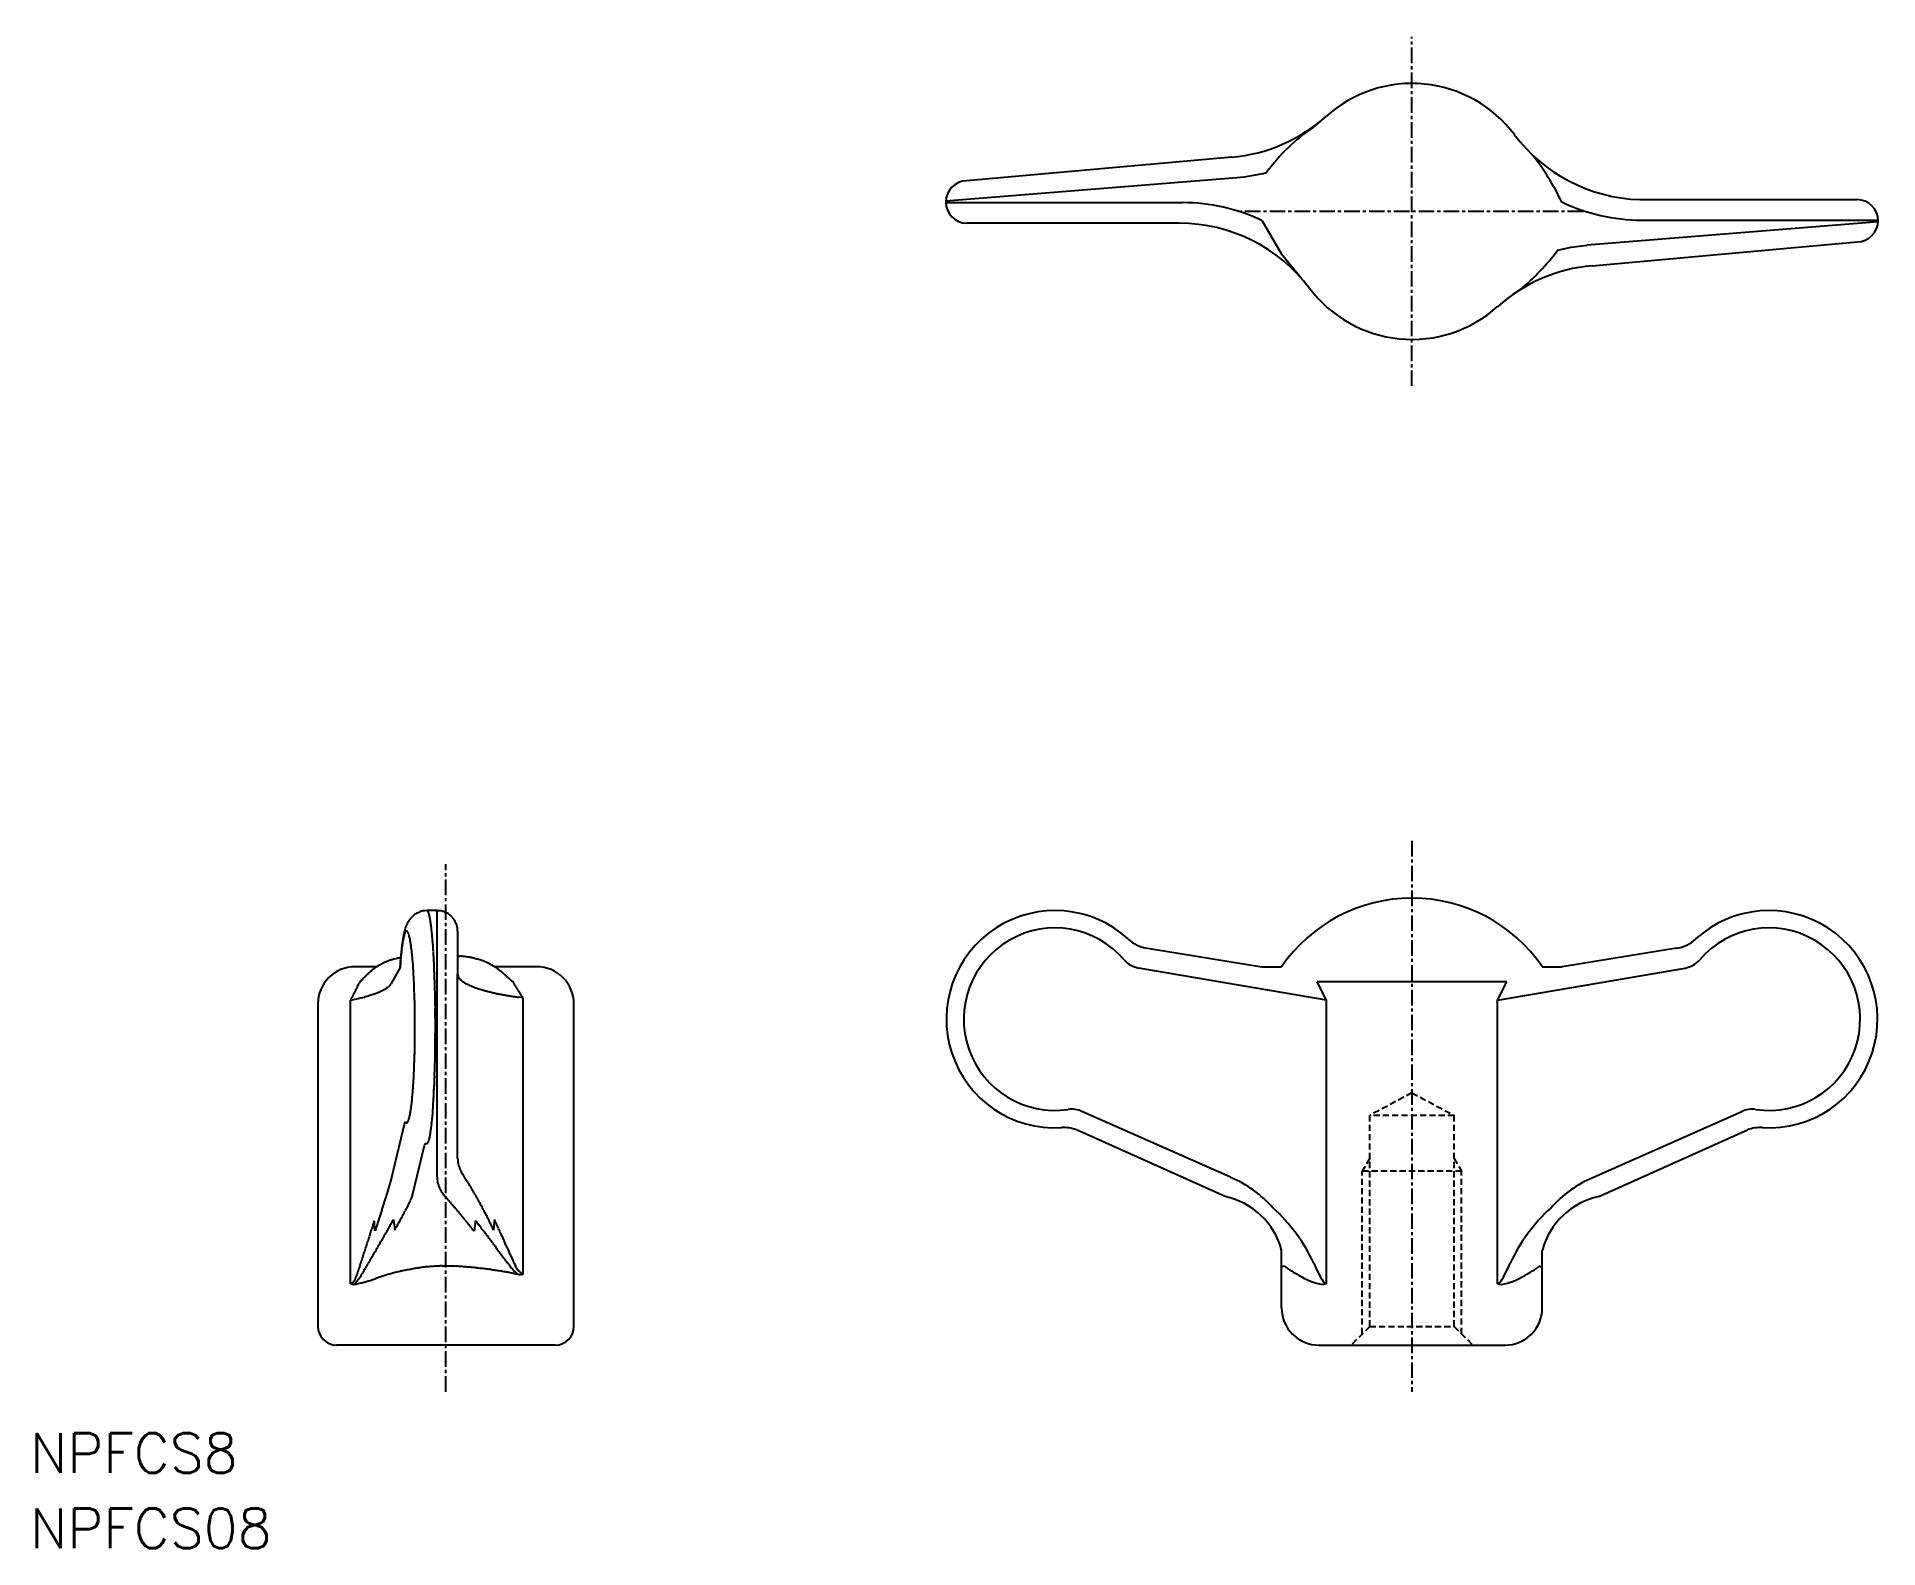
# Model space of a CAD drawing. Extents: x -111 to 38, y -108 to 14.
import ezdxf

# ---------------------------------------------------------------- set-up
doc = ezdxf.new("R2010")
doc.units = 0
doc.linetypes.add('CENTER', pattern=[2, 1.25, -0.25, 0.25, -0.25])
doc.linetypes.add('DASHED', pattern=[0.75, 0.5, -0.25])
doc.layers.get('0').update_dxf_attribs({"linetype": 'CONTINUOUS'})
doc.layers.add('CENTER', color=1, linetype='CENTER')
doc.styles.get("Standard").update_dxf_attribs({"font": 'txt.shx', "bigfont": 'bigfont.shx'})

msp = doc.modelspace()

# ---------------------------------------------------------------- linework, layer by layer
at = {"color": 7, "linetype": 'CONTINUOUS'}
for p, q in [((-14.51, 4.37), (-35.85, 2.46)), ((-37.55, 0.84), (-14.1, 2.72)), ((-18.48, 0.7), (-37.55, 0.7)), ((18.35, 0.95), (35.85, 0.95)), ((-18.74, -0.94), (-35.85, -0.94)), ((37.55, -0.84), (14.1, -2.72)), ((18.48, -0.7), (37.55, -0.7)), ((14.51, -4.37), (35.85, -2.45)), ((-79.33, -56.31), (-79.51, -56.32)), ((-78.52, -56.31), (-79.33, -56.31)), ((-78.52, -77.79), (-78.52, -56.31)), ((-76.87, -57.96), (-76.87, -57.86)), ((-76.87, -57.96), (-76.87, -61.43)), ((-81.5, -60.62), (-81.5, -60.64)), ((-76.87, -59.98), (-76.68, -59.99)), ((-21.31, -59.35), (-12.1, -60.83)), ((21.31, -59.35), (12.1, -60.83)), ((-83.33, -60.83), (-85.12, -60.83)), ((-84.75, -62.06), (-84.68, -62)), ((-82.18, -62.14), (-82.21, -62.2)), ((-81.5, -60.89), (-82.18, -62.14)), ((-76.87, -76.24), (-76.87, -61.43)), ((-70.5, -60.83), (-73.89, -60.83)), ((-72.4, -62.06), (-72.35, -62.14)), ((-6.89, -63.53), (-22, -60.94)), ((-12.1, -60.83), (-10.5, -60.83)), ((7.63, -62.06), (-7.63, -62.06)), ((-6.89, -63.53), (-7.63, -62.06)), ((6.89, -63.53), (22, -60.94)), ((6.89, -63.53), (7.63, -62.06)), ((10.5, -60.83), (12.1, -60.83)), ((-85.49, -63.53), (-85.44, -63.44)), ((-85.49, -86.37), (-85.49, -63.53)), ((-71.62, -63.34), (-71.97, -63.29)), ((-71.62, -63.34), (-71.62, -85.61)), ((-6.89, -86.37), (-6.89, -63.53)), ((6.89, -86.37), (6.89, -63.53)), ((-88.12, -63.83), (-88.12, -89.81)), ((-67.5, -89.81), (-67.5, -63.83)), ((-14.62, -77.79), (-26.58, -72.49)), ((14.62, -77.79), (26.58, -72.49)), ((-82.17, -77.79), (-81.09, -73.3)), ((-81.09, -73.3), (-81.06, -73.35)), ((-15.04, -79.34), (-27.02, -73.97)), ((15.04, -79.34), (27.02, -73.97)), ((-80.53, -79.34), (-79.53, -75.22)), ((-79.47, -75.06), (-79.48, -75.06)), ((-79.47, -75.06), (-79.32, -75.06)), ((-79.33, -75.06), (-79.3, -75.06)), ((-76.87, -76.24), (-76.87, -76.33)), ((-82.18, -77.83), (-82.18, -77.83)), ((-78.52, -77.79), (-78.52, -77.88)), ((-76.36, -77.72), (-76.32, -77.78)), ((-80.54, -79.37), (-80.57, -79.45)), ((-80.53, -79.34), (-80.53, -79.34)), ((-10.5, -88.31), (-10.5, -83.65)), ((10.5, -88.31), (10.5, -83.65)), ((-71.99, -85.63), (-72.14, -85.59)), ((-71.99, -85.63), (-72.13, -85.51)), ((-71.62, -85.61), (-71.64, -85.61)), ((-10.5, -88.31), (-10.5, -84.94)), ((-10.31, -84.94), (-10.5, -85.02)), ((10.31, -84.94), (10.5, -85.02)), ((10.5, -88.31), (10.5, -84.94)), ((-85.49, -86.37), (-85.36, -86.3)), ((-85.2, -86.43), (-85.21, -86.42)), ((-6.89, -86.37), (-7.2, -86.43)), ((6.89, -86.37), (7.2, -86.43)), ((-69, -91.31), (-86.62, -91.31)), ((-7.5, -91.31), (7.5, -91.31))]:
    msp.add_line(p, q, dxfattribs=at)
at = {"color": 3, "linetype": 'DASHED'}
for p, q in [((0, -70.99), (-3.4, -72.81)), ((0, -70.99), (3.4, -72.81)), ((3.4, -72.81), (-3.4, -72.81)), ((-3.4, -89.81), (-3.4, -72.81)), ((3.4, -89.81), (3.4, -72.81)), ((-3.4, -76.27), (-4, -77.31)), ((3.4, -76.27), (4, -77.31)), ((4, -77.31), (-4, -77.31)), ((-4, -90.41), (-4, -77.31)), ((4, -90.41), (4, -77.31)), ((-3.4, -89.81), (-4.9, -91.31)), ((-3.4, -89.81), (3.4, -89.81)), ((3.4, -89.81), (4.9, -91.31)), ((0, -91.31), (0, -91.31)), ((0, -91.31), (0, -91.31))]:
    msp.add_line(p, q, dxfattribs=at)
at = {"color": 7, "linetype": 'CONTINUOUS'}
for points in [[(-12.07, -0.76), (-10.53, -3.39), (-8.93, -5.36)], [(11.72, -3.13), (12.83, -2.89), (14.1, -2.72)]]:
    msp.add_lwpolyline(points, dxfattribs=at)
for centre, radius, start, end in [((0, 0), 10.31, 36.8468, 131.9669), ((-15.66, 17.44), 13.12, 275, 311.9554), ((-21.39, 23.81), 21.7, 308.3664, 311.9701), ((0.6, -5.81), 15.22, 124.0578, 144.0324), ((18.74, 14.07), 13.12, 216.8567, 268.2696), ((-6.12, -7.96), 20.17, 25.6117, 38.4957), ((-15.4, 17.49), 14.82, 275.0246, 284.3946), ((-35.85, 0.76), 1.7, 90, 270), ((-18.49, -14.14), 14.85, 64.373, 89.9654), ((18.49, 14.14), 14.84, 244.3673, 269.9712), ((35.85, -0.75), 1.7, 270, 90), ((-18.74, -14.07), 13.12, 36.8567, 90), ((15.66, -17.44), 13.12, 95, 131.9554), ((-3.54, 8.33), 19.09, 309.8823, 323.0865), ((0, 0), 10.31, 216.8468, 311.9669), ((-79.34, -57.93), 1.62, 101.8374, 107.8918), ((-79.32, -58.08), 1.77, 95.8816, 101.4386), ((-79.56, -56.62), 0.383, 41.3425, 53.5247), ((-78.73, -59.56), 3.25, 82.1852, 86.221), ((-78.4, -57.63), 1.3, 77.3994, 85.197), ((-28.75, -65.06), 8.75, 47.5888, 273.4201), ((0, -68.06), 12.75, 34.5382, 145.4618), ((28.75, -65.06), 8.75, 266.5799, 132.4112), ((-78.31, -58.58), 2.9, 163.7508, 165.4763), ((-78.95, -58.37), 2.23, 161.952, 164.2141), ((-79.17, -58.28), 1.99, 159.8302, 162.4185), ((-79.27, -58.24), 1.88, 157.1888, 160.029), ((-79.2, -58.26), 1.96, 154.5088, 157.3716), ((-79.04, -58.34), 2.13, 151.5984, 154.3821), ((-78.87, -58.43), 2.33, 148.8292, 151.5659), ((-78.82, -58.47), 2.39, 145.9574, 148.8426), ((-78.96, -58.35), 2.21, 142.944, 146.3133), ((-79.29, -58.08), 1.78, 139.2506, 143.7468), ((-79.41, -57.93), 1.59, 134.9666, 140.2924), ((-79.52, -57.8), 1.42, 129.4671, 135.6696), ((-79.44, -57.88), 1.54, 123.9207, 129.8708), ((-79.26, -58.21), 1.91, 118.0169, 122.9759), ((-79.25, -58.24), 1.94, 112.6622, 117.6415), ((-79.34, -57.99), 1.67, 107.2675, 113.1069), ((-79.55, -56.63), 0.382, 31.0106, 42.4356), ((-80.34, -56.96), 1.23, 22.0846, 25.4689), ((-85.3, -58.33), 6.38, 16.0445, 16.7637), ((-82.16, -57.42), 3.1, 14.1745, 15.9398), ((-82.58, -57.56), 3.55, 12.9122, 14.686), ((-84.87, -58.04), 5.88, 11.2589, 12.4557), ((-87.42, -58.49), 8.47, 9.9599, 10.8757), ((-89.06, -58.75), 10.14, 8.9389, 9.7809), ((-91.45, -59.11), 12.55, 8.1366, 8.875), ((-94.86, -59.56), 15.99, 7.3727, 7.9991), ((-98.57, -60.01), 19.73, 6.7444, 7.288), ((-102.34, -60.42), 23.52, 6.1759, 6.6623), ((-78.43, -57.78), 1.45, 72.9212, 77.6028), ((-79.2, -59.55), 3.38, 67.478, 69.1174), ((-78.55, -58), 1.69, 64.0728, 67.6907), ((-78.4, -57.78), 1.43, 61.0434, 65.604), ((-78.5, -57.95), 1.63, 56.9265, 60.9033), ((-78.57, -58.03), 1.74, 52.847, 56.5472), ((-78.53, -57.97), 1.66, 48.8676, 52.7807), ((-78.5, -57.95), 1.63, 45.0803, 49.079), ((-78.53, -57.97), 1.66, 41.0353, 44.9611), ((-78.54, -57.98), 1.67, 37.1579, 41.0459), ((-78.54, -57.97), 1.67, 33.1521, 37.025), ((-78.53, -57.97), 1.67, 29.3495, 33.2004), ((-78.55, -57.98), 1.68, 25.4131, 29.1967), ((-78.54, -57.98), 1.68, 21.6735, 25.4259), ((-78.54, -57.97), 1.68, 17.831, 21.5363), ((-78.55, -57.97), 1.69, 14.2064, 17.8303), ((-78.61, -57.98), 1.74, 10.5143, 13.9602), ((-78.54, -57.97), 1.68, 7.0061, 10.5193), ((-78.41, -57.95), 1.54, 3.3612, 7.0927), ((-28.75, -65.06), 7.35, 40.684, 278.3369), ((28.75, -65.06), 7.35, 261.6631, 139.316), ((-61.88, -61.57), 19.63, 173.3813, 173.7264), ((-64.8, -61.22), 16.69, 173.0063, 173.4042), ((-69.09, -60.85), 12.37, 172.3663, 173.2235), ((-66.7, -60.98), 14.77, 172.6175, 173.0572), ((-67.74, -60.84), 13.72, 172.1827, 172.6415), ((-69.93, -60.72), 11.51, 171.6143, 172.454), ((-68.75, -60.69), 12.7, 171.7235, 172.2052), ((-69.75, -60.54), 11.69, 171.2246, 171.7343), ((-71.42, -60.5), 10.01, 170.7445, 171.6286), ((-70.6, -60.41), 10.83, 170.7273, 171.2641), ((-73.87, -60.08), 7.53, 169.7745, 170.8746), ((-71.28, -60.29), 10.14, 170.1837, 170.7433), ((-71.84, -60.19), 9.57, 169.6265, 170.2064), ((-75.67, -59.73), 5.69, 168.6751, 170.0291), ((-72.26, -60.11), 9.14, 169.0341, 169.6287), ((-76.94, -59.46), 4.39, 167.2971, 168.8966), ((-72.73, -60.02), 8.66, 168.4562, 169.0724), ((-73.23, -59.92), 8.16, 167.8106, 168.4536), ((-78.07, -59.19), 3.23, 165.6585, 167.6282), ((-73.22, -59.92), 8.17, 167.2002, 167.8331), ((-78.99, -58.94), 2.27, 163.5754, 166.0842), ((-72.56, -60.07), 8.84, 166.5671, 167.1442), ((-79.71, -58.7), 1.52, 160.9871, 164.3222), ((-74.81, -59.53), 6.53, 165.8683, 166.6415), ((-77.27, -58.88), 3.98, 164.9822, 166.2384), ((-80.23, -58.51), 0.966, 157.3966, 161.9454), ((-80.59, -58.34), 0.568, 152.5405, 159.1594), ((-80.81, -58.21), 0.311, 145.2141, 155.2413), ((-80.93, -58.11), 0.159, 134.1756, 150.2071), ((-80.97, -58.05), 0.0856, 117.2693, 140.9445), ((-80.97, -58.03), 0.0639, 96.4492, 122.671), ((-80.98, -58.04), 0.0797, 72.9794, 92.8713), ((-81.01, -58.1), 0.144, 53.4996, 66.0855), ((-81.12, -58.19), 0.28, 39.2903, 47.398), ((-81.32, -58.32), 0.522, 30.6889, 36.1007), ((-81.66, -58.48), 0.891, 24.6492, 28.5192), ((-82.15, -58.67), 1.42, 20.6583, 23.5193), ((-82.82, -58.89), 2.13, 17.5705, 19.7926), ((-83.71, -59.15), 3.05, 15.3143, 17.0771), ((-84.8, -59.41), 4.17, 13.45, 14.8989), ((-86.14, -59.71), 5.55, 11.994, 13.1994), ((-87.71, -60.01), 7.15, 10.7273, 11.756), ((-89.63, -60.35), 9.09, 9.7112, 10.5897), ((-91.88, -60.71), 11.37, 8.7939, 9.5537), ((-94.42, -61.08), 13.94, 8.0368, 8.7006), ((-97.19, -61.44), 16.73, 7.3427, 7.9329), ((-100.22, -61.81), 19.78, 6.7638, 7.2922), ((-106.54, -60.85), 27.74, 5.6948, 6.1312), ((-111.1, -61.27), 32.32, 5.2433, 5.6388), ((-115.94, -61.7), 37.18, 4.8505, 5.2111), ((-120.9, -62.09), 42.15, 4.4818, 4.8149), ((-126.08, -62.48), 47.35, 4.1482, 4.4571), ((-131.28, -62.83), 52.57, 3.8314, 4.1209), ((-136.71, -63.18), 58, 3.545, 3.8169), ((-20.83, -56.39), 3, 227.6179, 260.8), ((20.83, -56.39), 3, 279.2, 312.3821), ((-80.83, -64.72), 4.64, 121.3481, 122.6862), ((-80.9, -64.62), 4.52, 119.8748, 121.2646), ((-80.92, -64.58), 4.48, 118.4567, 119.8753), ((-80.94, -64.56), 4.45, 116.9553, 118.4006), ((-80.92, -64.59), 4.49, 115.5211, 116.9738), ((-80.89, -64.66), 4.56, 114.0608, 115.5114), ((-80.77, -64.9), 4.83, 112.7996, 114.1781), ((-80.59, -65.34), 5.3, 111.5371, 112.8001), ((-80.71, -65.08), 5.02, 110.0015, 111.3749), ((-80.91, -64.52), 4.43, 108.347, 109.9612), ((-80.46, -65.67), 5.66, 107.8009, 108.9953), ((-77.32, -75.4), 15.88, 107.4921, 107.8796), ((-80.76, -64.89), 4.82, 104.2901, 105.963), ((-80.83, -64.56), 4.49, 101.6368, 104.4505), ((-78.97, -72.39), 12.53, 101.4454, 102.7767), ((11.72, -67.93), 93.51, 175.3212, 175.5163), ((-11.41, -66.2), 70.29, 175.2382, 175.6676), ((-78.24, -60.86), 3.26, 176.1325, 176.4249), ((-78.2, -60.86), 3.31, 176.3983, 176.687), ((-78.2, -60.86), 3.31, 176.7182, 177.0077), ((-78.23, -60.86), 3.27, 176.9855, 177.2794), ((-78.12, -60.86), 3.38, 177.295, 177.579), ((-77.88, -60.87), 3.63, 177.5528, 177.8167), ((-78.14, -60.86), 3.37, 177.8854, 178.1752), ((-78.59, -60.85), 2.92, 178.1567, 178.5), ((-77.87, -60.87), 3.63, 178.4057, 178.6648), ((-71.91, -61.03), 9.6, 178.5683, 178.6571), ((-78.48, -60.85), 3.03, 179.0575, 179.4207), ((-49.67, -62.8), 31.9, 175.0691, 175.5), ((-59.41, -62.04), 22.12, 174.6547, 175.6655), ((-52.82, -62.51), 28.74, 174.8227, 175.1241), ((-20.85, -65.63), 60.86, 174.4988, 174.6054), ((-53.85, -62.44), 27.7, 174.2749, 174.5307), ((-62.18, -61.73), 19.33, 174.1014, 174.8022), ((-60.67, -61.71), 20.85, 174.0465, 174.4033), ((-28.97, -65.66), 52.77, 173.372, 173.5544), ((-60.82, -61.68), 20.69, 173.7279, 174.0698), ((-63.29, -61.65), 18.22, 172.8732, 173.4393), ((-103.42, -62.16), 23, 6.2116, 6.6914), ((-106.84, -62.52), 26.44, 5.7366, 6.1745), ((-110.36, -62.84), 29.98, 5.2837, 5.6882), ((-114.02, -63.17), 33.65, 4.8853, 5.2608), ((-117.62, -63.45), 37.26, 4.4964, 4.8492), ((-121.48, -63.75), 41.14, 4.1525, 4.4835), ((-125.44, -64.01), 45.1, 3.8064, 4.1188), ((-142.07, -63.49), 63.38, 3.2648, 3.5223), ((-148.07, -63.81), 69.38, 3.0086, 3.2511), ((-154.61, -64.13), 75.92, 2.7622, 2.9905), ((-160.99, -64.43), 82.32, 2.5365, 2.7526), ((-167.11, -64.67), 88.44, 2.3147, 2.5209), ((-77.23, -68.09), 8.12, 84.7831, 86.1141), ((-77.22, -67.96), 7.99, 83.3866, 84.7307), ((-77.2, -67.77), 7.8, 82.0082, 83.3751), ((-77.17, -67.44), 7.47, 80.5062, 81.9185), ((-77.11, -67.08), 7.11, 79.0066, 80.4733), ((-77.05, -66.69), 6.71, 77.3742, 78.9063), ((-76.98, -66.37), 6.38, 75.7597, 77.3472), ((-76.93, -66.12), 6.12, 74.046, 75.6743), ((-76.86, -65.9), 5.9, 72.383, 74.0474), ((-76.82, -65.75), 5.74, 70.6328, 72.3167), ((-76.76, -65.57), 5.55, 68.9151, 70.6285), ((-76.7, -65.4), 5.37, 67.0945, 68.8375), ((-76.62, -65.21), 5.17, 65.2974, 67.0795), ((-76.55, -65.03), 4.97, 63.3948, 65.2165), ((-76.47, -64.88), 4.8, 61.5302, 63.3876), ((-76.42, -64.77), 4.68, 59.609, 61.4834), ((-76.41, -64.77), 4.67, 57.8535, 59.7031), ((-21.66, -58.97), 2, 220.684, 260.2788), ((21.66, -58.97), 2, 279.7212, 319.316), ((-85.12, -63.83), 3, 90, 180), ((-65.85, -72.38), 21.54, 151.9826, 152.4573), ((-34.12, -89.05), 57.38, 151.9371, 152.1705), ((-90.04, -56.43), 7.73, 313.925, 314.6176), ((-89.36, -57.13), 6.75, 314.6719, 315.4702), ((-90.25, -56.2), 8.04, 315.214, 315.8893), ((-97.35, -49.18), 18.02, 315.5551, 315.8586), ((-226.37, 77.28), 198.68, 315.5998, 315.6275), ((-66.68, -79.09), 24.82, 135.1772, 135.4006), ((-74.5, -71.37), 13.83, 134.6048, 135.0084), ((-77.2, -68.67), 10.02, 133.8956, 134.457), ((-78.41, -67.44), 8.28, 133.0904, 133.7741), ((-79.23, -66.58), 7.1, 132.1584, 132.9632), ((-79.7, -66.08), 6.41, 131.1804, 132.0781), ((-80.07, -65.67), 5.86, 130.0817, 131.073), ((-80.26, -65.45), 5.57, 128.9913, 130.0429), ((-80.39, -65.3), 5.37, 127.819, 128.9204), ((-80.49, -65.17), 5.21, 126.6428, 127.7875), ((-80.61, -65.03), 5.02, 125.3624, 126.5612), ((-80.69, -64.92), 4.89, 124.0891, 125.332), ((-80.78, -64.8), 4.74, 122.7153, 124.0109), ((-82.92, -61.75), 0.836, 316.5975, 322.3118), ((-82.8, -61.84), 0.689, 321.6905, 328.1531), ((-78.75, -60.85), 2.75, 179.3724, 179.991), ((-74.06, -60.88), 7.45, 179.7619, 180.0618), ((-129.74, -64.28), 49.41, 3.4998, 3.7938), ((-134.32, -64.54), 53.99, 3.199, 3.4759), ((-138.73, -64.78), 58.41, 2.9262, 3.1888), ((-142.87, -64.96), 62.56, 2.652, 2.9032), ((-146.82, -65.14), 66.51, 2.406, 2.6472), ((-172.98, -64.9), 94.31, 2.1114, 2.309), ((-178.46, -65.08), 99.8, 1.9071, 2.0976), ((-183.57, -65.24), 104.91, 1.7172, 1.9017), ((-188.1, -65.36), 109.44, 1.5298, 1.7095), ((-75.76, -61.19), 1.13, 192.084, 201.5816), ((-76.26, -61.45), 0.573, 196.4033, 211.3353), ((-75.91, -61.18), 1.02, 213.8023, 219.9813), ((-73.87, -58.74), 4.18, 227.6007, 228.9994), ((-75.38, -60.49), 1.87, 229.064, 232.6892), ((-75.32, -60.47), 1.93, 231.4041, 235.3434), ((-74.78, -59.63), 2.92, 236.1215, 238.9157), ((-74.28, -58.69), 3.99, 239.7191, 241.9185), ((-74.02, -58.14), 4.59, 242.2793, 244.3394), ((-73.65, -57.34), 5.47, 244.4713, 246.3232), ((-76.51, -64.94), 4.87, 56.1414, 57.8912), ((-76.6, -65.08), 5.04, 54.5794, 56.2526), ((-76.74, -65.29), 5.29, 53.0551, 54.6344), ((-76.91, -65.54), 5.59, 51.7253, 53.198), ((-77.18, -65.9), 6.04, 50.4587, 51.8007), ((-77.44, -66.23), 6.47, 49.3224, 50.5846), ((-78.07, -66.99), 7.45, 48.3545, 49.4661), ((-78.6, -67.62), 8.27, 47.5348, 48.469), ((-77.85, -66.81), 7.16, 46.6436, 47.6141), ((-89.19, -79.53), 24.21, 47.4203, 47.7862), ((-64.21, -52.15), 12.85, 227.9986, 229.0549), ((-53.94, -40.64), 28.28, 228.6087, 229.2357), ((-102.9, -81.42), 36.13, 32.1019, 32.2513), ((-102.52, -81.18), 35.67, 31.9453, 32.0965), ((-70.5, -63.83), 3, 0, 90), ((-93.69, -25.47), 38.93, 282.1643, 282.9299), ((-49.33, -80.69), 40.03, 154.3168, 154.4626), ((-48.06, -81.3), 41.43, 154.1712, 154.3122), ((-48.99, -80.85), 40.4, 154.0282, 154.1731), ((-51.89, -79.45), 37.18, 153.8548, 154.0127), ((-52.2, -79.29), 36.83, 153.7053, 153.8643), ((-50.8, -79.99), 38.39, 153.5405, 153.6923), ((-55.08, -77.89), 33.63, 153.3283, 153.5045), ((-60.85, -75), 27.17, 153.0911, 153.3144), ((-55.08, -77.86), 33.62, 153.0141, 153.1838), ((12.38, -112.21), 109.32, 152.9716, 153.0188), ((-62.31, -74.23), 25.52, 152.4549, 152.7148), ((-87.66, -51.02), 12.68, 282.1967, 283.9484), ((-87.39, -51.94), 11.73, 283.7361, 284.9), ((-93.54, -30.95), 33.59, 285.8485, 286.1434), ((-87.48, -51.83), 11.85, 286.0535, 286.9575), ((-86.43, -55.02), 8.49, 286.4307, 287.7416), ((-86.43, -54.97), 8.54, 287.6655, 288.8801), ((-86.28, -55.45), 8.04, 288.9277, 290.1367), ((-85.76, -56.83), 6.57, 290.0371, 291.4599), ((-85.35, -57.81), 5.5, 291.2227, 292.8498), ((-85.06, -58.45), 4.8, 292.7244, 294.4904), ((-84.76, -59.08), 4.1, 294.2998, 296.2566), ((-84.46, -59.67), 3.44, 296.0814, 298.2861), ((-84.17, -60.18), 2.86, 297.9721, 300.4765), ((-83.91, -60.59), 2.37, 300.2231, 303.0572), ((-83.67, -60.94), 1.94, 302.6365, 305.8833), ((-83.45, -61.23), 1.58, 305.5094, 309.2309), ((-83.25, -61.45), 1.28, 308.6407, 312.9445), ((-83.07, -61.63), 1.03, 312.4261, 317.3834), ((-150.45, -65.28), 70.14, 2.1591, 2.3923), ((-153.8, -65.39), 73.49, 1.9258, 2.1523), ((-156.7, -65.48), 76.4, 1.6957, 1.917), ((-159.15, -65.55), 78.85, 1.4756, 1.6928), ((-160.95, -65.58), 80.65, 1.2532, 1.4682), ((-192.13, -65.46), 113.47, 1.351, 1.5269), ((-195.39, -65.52), 116.74, 1.1707, 1.3438), ((-198.26, -65.59), 119.6, 1.0016, 1.1724), ((-200.42, -65.61), 121.77, 0.8247, 0.9941), ((-73.19, -56.19), 6.71, 246.6118, 248.2234), ((-72.71, -54.94), 8.05, 248.4061, 249.8319), ((-72.28, -53.67), 9.39, 250.0198, 251.3149), ((-71.82, -52.24), 10.9, 251.4196, 252.5953), ((-71.36, -50.66), 12.54, 252.7352, 253.811), ((-70.86, -48.9), 14.37, 253.8902, 254.8732), ((-70.37, -46.97), 16.36, 254.9827, 255.8868), ((-69.87, -44.88), 18.51, 255.9465, 256.7792), ((-69.38, -42.68), 20.76, 256.8664, 257.6393), ((-68.9, -40.37), 23.13, 257.6832, 258.4029), ((-68.44, -38.01), 25.53, 258.4698, 259.1455), ((-67.99, -35.57), 28.01, 259.1746, 259.8106), ((-67.59, -33.18), 30.43, 259.8635, 260.4675), ((-67.17, -30.62), 33.02, 260.4903, 261.0629), ((-66.76, -27.82), 35.85, 261.108, 261.6501), ((-102.8, -81.36), 36, 31.8095, 31.9593), ((-104.03, -82.11), 37.45, 31.6519, 31.7961), ((-105.96, -83.33), 39.73, 31.5453, 31.6805), ((-108.99, -85.18), 43.28, 31.4195, 31.5428), ((-108.03, -84.58), 42.15, 31.2783, 31.4068), ((-105.4, -82.99), 39.08, 31.1353, 31.2771), ((-113.33, -87.83), 48.36, 31.0839, 31.1914), ((-158.81, -115.26), 101.48, 31.0431, 31.0894), ((-110.39, -86.03), 44.92, 30.8126, 30.9466), ((-110.14, -85.89), 44.63, 30.6145, 30.8218), ((-175.54, -124.8), 120.73, 30.6011, 30.7013), ((-162.84, -65.63), 82.54, 1.0416, 1.2537), ((-164.71, -65.65), 84.41, 0.8239, 1.0332), ((-166.51, -65.67), 86.21, 0.6171, 0.8233), ((-168.3, -65.68), 88, 0.4055, 0.6085), ((-169.36, -65.69), 89.06, 0.2069, 0.4082), ((-203.07, -65.65), 124.42, 0.6578, 0.8249), ((-206.19, -65.67), 127.53, 0.4874, 0.6515), ((-208.4, -65.68), 129.74, 0.3241, 0.4862), ((-209.82, -65.68), 131.17, 0.16, 0.3208), ((-165.63, -65.71), 85.33, 359.1816, 359.3901), ((-169.77, -65.68), 89.47, 359.9983, 0.1991), ((-169.58, -65.69), 89.28, 359.8007, 0.0019), ((-168.83, -65.68), 88.53, 359.594, 359.7966), ((-167.5, -65.7), 87.2, 359.3935, 359.5985), ((-210.4, -65.68), 131.74, 359.999, 0.1594), ((-210.19, -65.68), 131.54, 359.8358, 359.9964), ((-209.14, -65.69), 130.48, 359.6764, 359.8381), ((-207.3, -65.69), 128.64, 359.5086, 359.6721), ((-151.82, -66.05), 71.51, 358.0815, 358.3179), ((-157.24, -65.89), 76.94, 358.5417, 358.7672), ((-154.69, -65.96), 74.39, 358.3127, 358.543), ((-160.08, -65.82), 79.78, 358.7576, 358.9772), ((-163.16, -65.76), 82.86, 358.9767, 359.19), ((-192.8, -65.91), 114.14, 358.8311, 359.0102), ((-201.15, -65.76), 122.49, 359.1766, 359.3464), ((-197.2, -65.83), 118.54, 359.0112, 359.1853), ((-204.64, -65.73), 125.98, 359.3501, 359.5163), ((-133.57, -66.87), 53.25, 356.8003, 357.0885), ((-137.68, -66.66), 57.36, 357.086, 357.36), ((-141.68, -66.45), 61.37, 357.3399, 357.6013), ((-145.38, -66.29), 65.07, 357.6016, 357.853), ((-148.84, -66.15), 68.53, 357.8424, 358.0852), ((-170.92, -66.55), 92.26, 357.8884, 358.0944), ((-176.19, -66.36), 97.52, 358.0853, 358.2836), ((-180.92, -66.22), 102.26, 358.2835, 358.4758), ((-185.23, -66.09), 106.57, 358.4672, 358.6543), ((-188.75, -66.01), 110.1, 358.656, 358.8396), ((-109, -68.65), 28.61, 354.7205, 355.1627), ((-112.45, -68.35), 32.07, 355.1428, 355.5535), ((-116.34, -68.02), 35.98, 355.5168, 355.8961), ((-120.57, -67.71), 40.22, 355.881, 356.232), ((-124.92, -67.4), 44.58, 356.2031, 356.5294), ((-129.27, -67.13), 48.94, 356.5163, 356.8222), ((-147.33, -67.61), 68.64, 356.9961, 357.2488), ((-153.57, -67.29), 74.88, 357.2342, 357.4717), ((-159.55, -67.02), 80.88, 357.4662, 357.6915), ((-165.42, -66.76), 86.75, 357.6763, 357.8909), ((-87.28, -71.44), 6.7, 349.2974, 350.4939), ((-89.13, -71.11), 8.58, 350.3515, 351.3611), ((-91.28, -70.76), 10.76, 351.2153, 352.0767), ((-93.67, -70.41), 13.18, 351.995, 352.7452), ((-96.33, -70.04), 15.87, 352.6471, 353.3061), ((-99.19, -69.69), 18.75, 353.2575, 353.8464), ((-102.31, -69.33), 21.89, 353.7875, 354.3169), ((-105.56, -68.99), 25.15, 354.2818, 354.7644), ((-114, -69.84), 35.24, 355.1535, 355.5518), ((-118.85, -69.44), 40.1, 355.5149, 355.8798), ((-123.71, -69.08), 44.97, 355.8607, 356.1994), ((-129.12, -68.69), 50.39, 356.1727, 356.4859), ((-134.92, -68.32), 56.2, 356.4717, 356.7625), ((-141.04, -67.95), 62.34, 356.7386, 357.0088), ((-27.39, -74.31), 2, 66.0835, 98.3369), ((27.39, -74.31), 2, 81.6631, 113.9165), ((-80.76, -73.13), 0.371, 214.9346, 221.7041), ((-80.9, -73.24), 0.193, 226.571, 236.867), ((-80.96, -73.31), 0.102, 243.2706, 259.5955), ((-80.98, -73.34), 0.0675, 265.8717, 289.4453), ((-80.98, -73.34), 0.0711, 287.6142, 313.3637), ((-81, -73.3), 0.116, 306.9354, 326.6138), ((-81.07, -73.22), 0.226, 320.4585, 332.9917), ((-81.24, -73.11), 0.427, 329.4742, 337.574), ((-81.53, -72.95), 0.757, 335.3103, 340.7156), ((-81.97, -72.77), 1.23, 339.4749, 343.3342), ((-82.6, -72.55), 1.89, 342.4499, 345.3011), ((-83.41, -72.31), 2.74, 344.7918, 347.0059), ((-84.46, -72.04), 3.82, 346.5877, 348.3452), ((-85.71, -71.76), 5.11, 348.0991, 349.5451), ((-88.35, -72.74), 9.41, 351.0355, 352.0215), ((-90.94, -72.35), 12.03, 351.9076, 352.7408), ((-93.95, -71.93), 15.07, 352.6183, 353.3299), ((-97.3, -71.52), 18.45, 353.2624, 353.8821), ((-101.04, -71.09), 22.21, 353.8012, 354.3457), ((-105.05, -70.67), 26.24, 354.3067, 354.7933), ((-109.42, -70.25), 30.64, 354.7427, 355.1799), ((-28.05, -76.79), 3, 70, 93.4157), ((28.05, -76.79), 3, 86.5843, 110), ((-77.34, -75.82), 2.28, 163.5928, 164.6802), ((-78.89, -75.35), 0.66, 162.0246, 164.7697), ((-78.34, -75.58), 1.25, 158.4053, 158.9806), ((-79.03, -75.3), 0.506, 160.5021, 162.5987), ((-79.25, -75.21), 0.269, 155.2127, 158.0894), ((-79.11, -75.27), 0.425, 156.8918, 158.6915), ((-79.32, -75.17), 0.186, 149.6306, 152.9035), ((-79.28, -75.19), 0.232, 152.6956, 155.6499), ((-79.37, -75.14), 0.128, 145.9116, 150.2835), ((-79.33, -74.99), 0.0684, 294.7622, 323.514), ((-79.37, -74.94), 0.137, 314.533, 333.319), ((-79.5, -74.83), 0.299, 326.9383, 337.8005), ((-79.76, -74.7), 0.588, 334.6379, 341.4435), ((-80.19, -74.51), 1.06, 339.5155, 344.0026), ((-80.83, -74.3), 1.74, 342.9605, 346.1375), ((-81.74, -74.04), 2.68, 345.4079, 347.7481), ((-82.9, -73.76), 3.87, 347.3304, 349.1495), ((-84.38, -73.44), 5.38, 348.8037, 350.2493), ((-86.15, -73.11), 7.19, 350.0477, 351.2378), ((-74.65, -76.24), 2.21, 182.4097, 184.8323), ((-74.63, -76.23), 2.24, 184.876, 187.2744), ((-74.62, -76.23), 2.25, 187.2629, 189.6644), ((-74.62, -76.23), 2.25, 189.6978, 192.1245), ((-74.52, -76.22), 2.35, 191.952, 194.2803), ((-74.32, -76.17), 2.56, 194.2771, 196.4208), ((-74.45, -76.19), 2.42, 196.6957, 199.023), ((-74.71, -76.28), 2.15, 199.0551, 201.7724), ((-74.14, -76.11), 2.75, 200.7217, 202.732), ((-99.73, -73.48), 18.09, 343.4667, 343.8535), ((-101.56, -72.89), 20.01, 343.692, 344.0132), ((-158.9, -56.46), 79.65, 344.0141, 344.0856), ((-93.43, -75.28), 11.54, 344.8207, 345.3992), ((-89.16, -76.42), 7.12, 345.5475, 346.8736), ((-96.99, -74.46), 15.19, 346.3902, 347.1711), ((-77.08, -79), 5.23, 166.8633, 166.8908), ((-77.34, -78.96), 4.97, 166.764, 166.7935), ((-77.41, -78.92), 4.89, 167.0159, 167.0456), ((-77.5, -78.93), 4.81, 166.6863, 166.7166), ((-77.36, -78.96), 4.95, 166.6867, 166.7162), ((-77.35, -78.93), 4.95, 167.0915, 167.121), ((-72.47, -80.12), 9.98, 166.4998, 166.5323), ((-69.44, -80.83), 13.08, 166.6207, 166.6304), ((-78.08, -78.79), 4.21, 166.4614, 166.4998), ((-78.52, -78.67), 3.75, 166.5561, 166.6222), ((-77.49, -78.92), 4.81, 166.6863, 166.7166), ((-78.14, -78.76), 4.15, 166.6659, 166.7019), ((-77.22, -78.97), 5.08, 166.8064, 166.8339), ((-76.55, -77.79), 1.97, 182.7157, 185.4424), ((-76.52, -77.78), 2, 185.4896, 188.1865), ((-76.51, -77.78), 2.01, 188.1595, 190.8547), ((-76.5, -77.78), 2.02, 190.8869, 193.6029), ((-76.4, -77.76), 2.12, 193.3959, 195.9919), ((-76.2, -77.71), 2.32, 195.98, 198.3604), ((-76.31, -77.73), 2.22, 198.6471, 201.2187), ((-76.52, -77.81), 1.99, 201.2506, 204.2345), ((-69.8, -74.31), 7.44, 202.579, 203.2547), ((-74.47, -76.21), 2.4, 205.6991, 208.4604), ((-74.54, -76.26), 2.32, 208.1356, 212.6559), ((-70.8, -74.12), 6.62, 210.8062, 212.9049), ((-84.97, -83.73), 10.5, 34.0717, 34.5061), ((-86.17, -84.54), 11.95, 33.6865, 34.0843), ((-87.37, -85.35), 13.39, 33.3509, 33.7193), ((-88.42, -86.04), 14.65, 33.011, 33.3603), ((-89.55, -86.79), 16.01, 32.7088, 33.0391), ((-90.7, -87.53), 17.38, 32.3928, 32.7072), ((-91.88, -88.29), 18.78, 32.12, 32.4196), ((-92.98, -88.98), 20.08, 31.8333, 32.1216), ((-94.13, -89.7), 21.43, 31.5708, 31.8482), ((-95.19, -90.34), 22.68, 31.2943, 31.5633), ((-96.28, -91.02), 23.96, 31.0537, 31.3145), ((-18.24, -86.43), 9.36, 41.0944, 67.2699), ((18.24, -86.43), 9.36, 112.7301, 138.9056), ((-362.01, 11.76), 293.88, 341.7816, 341.8126), ((-274.07, -17.19), 201.29, 341.8281, 341.8725), ((-228.27, -32.22), 153.09, 341.884, 341.9413), ((-195.54, -42.92), 118.66, 341.9546, 342.027), ((-174.06, -49.92), 96.06, 342.0473, 342.1349), ((-156.58, -55.59), 77.69, 342.1577, 342.2633), ((-141.49, -60.44), 61.84, 342.2862, 342.4157), ((-127.89, -64.78), 47.56, 342.4502, 342.6141), ((-121.46, -66.81), 40.82, 342.6332, 342.8182), ((-117.93, -67.92), 37.12, 342.8453, 343.0416), ((-108.46, -70.85), 27.2, 343.1373, 343.3994), ((-93.33, -73.79), 13.97, 333.0014, 333.5066), ((-91.34, -74.76), 11.75, 333.4302, 334.006), ((-89.57, -75.61), 9.78, 333.9386, 334.5977), ((-87.96, -76.36), 8.02, 334.498, 335.2637), ((-86.5, -77.02), 6.42, 335.1493, 336.0541), ((-85.4, -77.49), 5.21, 335.9054, 336.9553), ((-84.57, -77.84), 4.31, 336.8299, 338.0162), ((-77.75, -80.43), 2.98, 159.0135, 159.0611), ((-78.03, -80.32), 2.68, 159.1653, 159.2465), ((-73.76, -81.96), 7.25, 159.0416, 159.081), ((-77.49, -80.52), 3.26, 158.7718, 158.8097), ((-77.46, -80.54), 3.29, 158.772, 158.8095), ((-77.47, -80.54), 3.28, 158.7719, 158.8096), ((-77.5, -80.54), 3.26, 158.5463, 158.5845), ((-77.42, -80.56), 3.34, 158.7723, 158.8093), ((-77.19, -80.65), 3.59, 158.7735, 158.808), ((-77.42, -80.54), 3.33, 159.1962, 159.2341), ((-77.85, -80.39), 2.87, 158.8852, 158.9301), ((-77.22, -80.65), 3.56, 158.7114, 158.7454), ((-71.78, -82.67), 9.36, 159.28, 159.2917), ((-75.98, -77.62), 2.56, 203.058, 205.2496), ((-71.97, -75.76), 6.99, 205.0898, 205.8236), ((-76.25, -77.71), 2.28, 208.4251, 211.4125), ((-76.27, -77.74), 2.25, 211.0274, 215.8511), ((-72.68, -75.43), 6.52, 213.8658, 216.0774), ((-100.77, -100.7), 31.31, 42.861, 43.2005), ((-87.94, -88.86), 13.85, 42.4747, 43.0802), ((-91.73, -92.32), 18.99, 42.1431, 42.4498), ((-126.55, -123.33), 65.62, 41.7438, 41.8182), ((-97.67, -97.57), 26.91, 41.556, 41.7602), ((-95.31, -95.52), 23.78, 41.3902, 41.6408), ((-100.17, -99.79), 30.25, 41.1637, 41.3632), ((-104.03, -103.14), 35.36, 40.9572, 41.1306), ((-104.16, -103.25), 35.53, 40.7763, 40.9545), ((-105.33, -104.25), 37.07, 40.5956, 40.7711), ((-97.26, -91.61), 25.1, 30.7941, 31.0489), ((-98.27, -92.21), 26.28, 30.5602, 30.8088), ((-99.15, -92.73), 27.3, 30.3112, 30.5556), ((-100.06, -93.27), 28.36, 30.0776, 30.3175), ((-100.83, -93.71), 29.24, 29.8388, 30.0758), ((-101.62, -94.16), 30.15, 29.6072, 29.841), ((-102.22, -94.5), 30.84, 29.3731, 29.6057), ((-103.16, -95.04), 31.93, 29.1579, 29.386), ((-104.34, -95.7), 33.28, 28.9318, 29.1541), ((-105.52, -96.36), 34.63, 28.7238, 28.9404), ((-106.63, -96.96), 35.89, 28.5117, 28.7237), ((-107.74, -97.57), 37.16, 28.3104, 28.5178), ((-108.78, -98.13), 38.34, 28.1024, 28.306), ((-109.81, -98.69), 39.52, 27.915, 28.1149), ((-16.31, -85.23), 6.02, 15.2145, 77.8324), ((16.31, -85.23), 6.02, 102.1676, 164.7855), ((112.05, -144.49), 205.58, 162.151, 162.2042), ((96.03, -139.32), 188.75, 162.0947, 162.1521), ((-3354.1, -312.06), 3278.65, 4.02178, 4.03617), ((115.68, -146.82), 209.45, 161.8051, 161.8545), ((147.62, -157.28), 243.05, 161.7706, 161.8127), ((197.09, -173.52), 295.12, 161.7465, 161.7807), ((267.41, -196.7), 369.16, 161.7213, 161.7484), ((426.52, -249.15), 536.7, 161.7137, 161.7321), ((792.67, -370.05), 922.29, 161.70862, 161.71917), ((6294.26, -2186.79), 6716.08, 161.721908, 161.723336), ((-1224.97, 296.64), 1202.64, 341.72769, 341.73554), ((-529.38, 66.95), 470.11, 341.7498, 341.7695), ((-488.72, 151.59), 468.6, 330.1452, 330.1684), ((-352.04, 73.28), 311.08, 330.157, 330.1915), ((-275.88, 29.7), 223.33, 330.1818, 330.2291), ((3688.64, 322.49), 3792.21, 186.11083, 186.12363), ((-149.94, -42.93), 78.44, 330.4804, 330.6043), ((-138.77, -49.2), 65.64, 330.5875, 330.7325), ((-130.3, -53.92), 55.94, 330.7066, 330.8732), ((-122.83, -58.06), 47.4, 330.8583, 331.0504), ((-117.09, -61.21), 40.85, 331.0181, 331.2355), ((-112.09, -63.94), 35.15, 331.2161, 331.4621), ((-107.99, -66.15), 30.49, 331.4305, 331.7064), ((-104.32, -68.12), 26.33, 331.6792, 331.9891), ((-101.13, -69.79), 22.73, 331.946, 332.2938), ((-98.2, -71.32), 19.43, 332.2629, 332.6554), ((-95.65, -72.62), 16.57, 332.5992, 333.0431), ((-107.65, -106.23), 40.12, 40.4237, 40.5897), ((-109.58, -107.87), 42.65, 40.2563, 40.416), ((-110.83, -108.92), 44.29, 40.0909, 40.2481), ((-113.98, -111.57), 48.41, 39.9424, 40.0892), ((-120.25, -116.79), 56.56, 39.7893, 39.9175), ((-124.25, -120.11), 61.76, 39.6638, 39.7833), ((-125.15, -120.84), 62.92, 39.5362, 39.6556), ((-126.5, -121.96), 64.67, 39.4157, 39.5339), ((-127.98, -123.18), 66.59, 39.301, 39.4178), ((-129.42, -124.35), 68.45, 39.1791, 39.2944), ((-130.5, -125.23), 69.84, 39.069, 39.1837), ((-131.69, -126.19), 71.37, 38.9484, 39.0623), ((-132.63, -126.95), 72.58, 38.8356, 38.949), ((-133.64, -127.75), 73.87, 38.7195, 38.8324), ((-134.36, -128.34), 74.8, 38.607, 38.7199), ((2421.14, -354.44), 2511.48, 173.75558, 173.77573), ((-136.05, -128.69), 76.96, 37.9228, 38.0396), ((-137.83, -130.08), 79.22, 37.8092, 37.9236), ((-142.41, -133.61), 85, 37.6941, 37.8017), ((-110.77, -99.2), 40.6, 27.7175, 27.9144), ((-111.72, -99.7), 41.67, 27.5231, 27.7169), ((-112.57, -100.14), 42.63, 27.3322, 27.5238), ((-113.43, -100.59), 43.6, 27.1514, 27.3406), ((-114.19, -100.97), 44.45, 26.9527, 27.14), ((-114.92, -101.35), 45.28, 26.7816, 26.9671), ((-115.51, -101.65), 45.94, 26.5871, 26.7716), ((-116.19, -101.99), 46.7, 26.4091, 26.5921), ((-116.83, -102.3), 47.41, 26.2211, 26.4027), ((-117.16, -102.47), 47.78, 26.0477, 26.2293), ((-116.99, -102.38), 47.59, 25.8556, 26.0391), ((1544.46, -207.36), 1623.28, 175.54206, 175.57245), ((-124.93, -105.17), 56.38, 25.0116, 25.1714), ((-127.54, -106.39), 59.26, 24.8626, 25.0155), ((-130.18, -107.62), 62.18, 24.7219, 24.8684), ((-20.75, -90.76), 14.2, 25.2566, 47.6315), ((20.75, -90.76), 14.2, 132.3685, 154.7434), ((352.12, -220.47), 457.39, 162.5039, 162.529), ((314.06, -208.47), 417.48, 162.4772, 162.5046), ((260.23, -191.5), 361.04, 162.4415, 162.473), ((224.77, -180.29), 323.85, 162.406, 162.4409), ((194.97, -170.88), 292.6, 162.3595, 162.3979), ((170.83, -163.22), 267.28, 162.3139, 162.3557), ((147, -155.63), 242.26, 162.2653, 162.311), ((128.87, -149.85), 223.24, 162.2133, 162.2626), ((72.69, -132.79), 164.22, 161.9618, 162.0268), ((76.11, -133.9), 167.82, 161.8991, 161.962), ((87.03, -137.47), 179.31, 161.8425, 161.9008), ((-1125.15, 515.16), 1201.56, 330.14045, 330.15032), ((-1721.9, 857.59), 1889.58, 330.15066, 330.15688), ((-5656.13, 3113.7), 6424.8, 330.164473, 330.166284), ((3625.87, -2209.18), 4275.14, 150.16633, 150.16902), ((1082.27, -750.26), 1342.84, 150.16517, 150.17366), ((1250.49, -846.62), 1536.71, 150.16157, 150.16891), ((-6630.78, 3675.51), 7549.77, 330.151948, 330.153425), ((-964.08, 424.24), 1016.61, 330.14382, 330.15466), ((-202.39, -13.22), 138.73, 330.2617, 330.3356), ((-180.94, -25.4), 114.05, 330.3182, 330.4065), ((-162.89, -35.63), 93.31, 330.3952, 330.5013), ((-135.15, -128.97), 75.81, 38.4945, 38.6072), ((-135.66, -129.37), 76.46, 38.3817, 38.4947), ((-136.28, -129.87), 77.25, 38.2686, 38.3816), ((-136.67, -130.17), 77.75, 38.1541, 38.2676), ((-146.85, -137.03), 90.61, 37.5875, 37.6892), ((-151.8, -140.83), 96.84, 37.4844, 37.5804), ((-156.85, -144.69), 103.2, 37.3895, 37.4802), ((-162.89, -149.29), 110.79, 37.2972, 37.3823), ((-169.06, -153.97), 118.54, 37.2103, 37.2904), ((-176.48, -159.59), 127.85, 37.1289, 37.2037), ((-183.85, -165.14), 137.07, 37.0515, 37.1218), ((-192.47, -171.66), 147.89, 36.9874, 37.053), ((-202.57, -179.24), 160.51, 36.9172, 36.978), ((-217.01, -190.07), 178.56, 36.8595, 36.9144), ((-117.31, -102.53), 47.94, 25.6719, 25.8553), ((-225.55, -196.44), 189.21, 36.7979, 36.8501), ((-117.95, -102.85), 48.66, 25.4939, 25.6758), ((-119.53, -103.6), 50.4, 25.3244, 25.5011), ((-133.32, -109.07), 65.63, 24.5852, 24.7247), ((-136.37, -110.48), 69, 24.4655, 24.5988), ((-139.9, -112.09), 72.87, 24.3373, 24.4641), ((-143.36, -113.66), 76.68, 24.2236, 24.3446), ((-147.39, -115.49), 81.1, 24.1154, 24.2303), ((-151.45, -117.31), 85.55, 24.0115, 24.1209), ((-156.38, -119.51), 90.95, 23.9109, 24.0141), ((-160.85, -121.5), 95.84, 23.8167, 23.915), ((-165.62, -123.63), 101.07, 23.7321, 23.8256), ((-171.95, -126.42), 107.98, 23.6474, 23.7351), ((-138.77, -67.26), 56.85, 342.134, 342.3409), ((-158.12, -61.03), 77.18, 342.2921, 342.4443), ((-176.8, -55.08), 96.79, 342.4187, 342.5398), ((-207.95, -45.2), 129.46, 342.5061, 342.5963), ((-301.3, -15.79), 227.34, 342.5593, 342.6106), ((-626.51, 86.39), 568.23, 342.5793, 342.5998), ((1012.68, -427.79), 1149.73, 162.56681, 162.57687), ((371.55, -226.54), 477.75, 162.534, 162.5581), ((-766.24, 309.84), 788.07, 329.96991, 329.98578), ((-245.99, 9.65), 187.43, 329.893, 329.9598), ((-391.72, 93.88), 355.75, 329.9655, 330.0004), ((-569.78, 196.44), 561.23, 330.0215, 330.0435), ((-504.19, 158.6), 485.52, 330.0479, 330.0731), ((-519.91, 167.71), 503.68, 330.0666, 330.0908), ((-660.08, 248.23), 665.32, 330.09965, 330.11777), ((-836.96, 349.75), 869.28, 330.12465, 330.13841), ((-227.45, -197.87), 191.59, 36.7498, 36.8016), ((-268.4, -228.41), 242.68, 36.7014, 36.7426), ((-526.27, -420.38), 564.16, 36.6629, 36.6807), ((487.02, 333.47), 698.79, 216.63532, 216.64977), ((54.64, 11.62), 159.78, 216.6072, 216.6707), ((1.36, -28.14), 93.3, 216.6231, 216.7324), ((-23.23, -46.56), 62.58, 216.6833, 216.8471), ((-29.97, -51.67), 54.12, 216.8053, 216.9957), ((-31.16, -52.57), 52.62, 216.9847, 217.1814), ((-47.17, -64.76), 32.5, 217.121, 217.4409), ((-182.16, -130.92), 119.14, 23.5833, 23.663), ((-58.86, -73.79), 17.73, 217.2248, 217.8141), ((-238.97, -155.86), 181.18, 23.5693, 23.6219), ((23949.32, 10418.4), 26217.46, 203.613544, 203.613908), ((155.79, 16.57), 249.59, 203.6521, 203.6904), ((50.31, -29.59), 134.46, 203.7357, 203.8069), ((-4.36, -53.62), 74.74, 203.8754, 204.0037), ((-33.43, -66.51), 42.93, 204.0661, 204.2898), ((-28.86, -64.53), 47.91, 204.2032, 204.4032), ((89.33, -10.77), 177.75, 204.4423, 204.496), ((-52.97, -75.33), 21.5, 205.1797, 205.6279), ((-86.05, -85.52), 1.04, 330.1434, 341.1232), ((-87.7, -84.69), 2.88, 336.1151, 340.1107), ((-91.65, -83.08), 7.15, 338.7368, 340.3553), ((-93.43, -82.39), 9.05, 340.0513, 341.3448), ((-88.33, -83.19), 4.47, 320.6546, 325.7086), ((-96.72, -81.19), 12.56, 340.944, 341.8822), ((-106.34, -77.9), 22.72, 341.5491, 342.0675), ((-122.23, -72.65), 39.45, 341.9081, 342.2064), ((-96.68, -77.8), 14.4, 326.7138, 327.7251), ((-76.85, -89.65), 8.7, 150.1787, 151.4756), ((-181.47, -28.97), 112.23, 329.8643, 329.9747), ((-106.63, -71.77), 26.03, 329.1169, 329.621), ((-499.89, 156.94), 480.96, 329.8073, 329.8338), ((0.01, -132.99), 96.93, 150.0229, 150.1517), ((-102.9, -27.89), 61.23, 288.2159, 288.3661), ((-458.78, 1034.77), 1181.89, 288.5077, 288.5156), ((-65.9, -137.86), 54.81, 108.509, 108.6811), ((-73.31, -115.48), 31.23, 108.361, 108.6659), ((-76.02, -107.16), 22.48, 108.0462, 108.4739), ((-77.29, -103.12), 18.25, 107.6427, 108.1745), ((-78.21, -100.16), 15.14, 107.0872, 107.7336), ((-78.41, -99.42), 14.38, 106.4853, 107.1713), ((-78.27, -99.94), 14.92, 105.8049, 106.472), ((-78.12, -100.45), 15.45, 105.1461, 105.7949), ((-77.98, -101.02), 16.04, 104.4815, 105.1113), ((-77.81, -101.7), 16.74, 103.8614, 104.4693), ((-77.6, -102.59), 17.65, 103.2401, 103.8205), ((-77.4, -103.46), 18.54, 102.6682, 103.2244), ((-77.2, -104.42), 19.53, 102.0995, 102.6309), ((-77, -105.39), 20.52, 101.5745, 102.0833), ((-76.78, -106.53), 21.68, 101.0521, 101.5365), ((-76.74, -106.74), 21.89, 100.5611, 101.0433), ((-76.88, -105.96), 21.09, 100.0637, 100.5668), ((-77, -105.25), 20.38, 99.5636, 100.0869), ((-77.14, -104.38), 19.5, 99.029, 99.5783), ((-77.32, -103.22), 18.32, 98.4794, 99.0665), ((-77.55, -101.59), 16.68, 97.874, 98.5216), ((-77.69, -100.4), 15.48, 97.2364, 97.9366), ((-77.83, -99.25), 14.32, 96.515, 97.2745), ((-77.92, -98.32), 13.39, 95.769, 96.5833), ((-78.01, -97.37), 12.43, 94.9279, 95.8076), ((-78.01, -97.27), 12.33, 94.0911, 94.9793), ((-77.97, -97.94), 13, 93.2001, 94.0443), ((-77.94, -98.66), 13.73, 92.3634, 93.1646), ((-77.91, -99.64), 14.7, 91.5488, 92.2978), ((-77.9, -100.55), 15.62, 90.8043, 91.5101), ((-77.9, -101.63), 16.69, 90.085, 90.7456), ((-77.91, -102.64), 17.71, 89.4297, 90.0524), ((-77.94, -103.88), 18.94, 88.7934, 89.3755), ((-77.98, -105.13), 20.19, 88.2166, 88.7624), ((-78.05, -106.77), 21.84, 87.6589, 88.1631), ((-78.1, -107.8), 22.86, 87.1573, 87.6384), ((-78.14, -108.31), 23.38, 86.6564, 87.1262), ((-78.16, -108.71), 23.78, 86.1915, 86.6525), ((-78.2, -109.15), 24.22, 85.7188, 86.1703), ((-78.31, -110.61), 25.69, 85.2872, 85.7119), ((-78.63, -114.13), 29.22, 84.8592, 85.2315), ((-79.01, -118.07), 33.18, 84.4876, 84.8143), ((-79.63, -124.02), 39.16, 84.1547, 84.4305), ((-80.46, -131.88), 47.07, 83.8846, 84.1132), ((-82.14, -146.93), 62.21, 83.6508, 83.8231), ((-82.44, -149.29), 64.58, 83.459, 83.6241), ((-80.93, -136.3), 51.51, 83.2704, 83.4764), ((-79.88, -127.71), 42.86, 83.0689, 83.3152), ((-78.97, -120.42), 35.51, 82.8151, 83.1106), ((-78.29, -115.23), 30.27, 82.52, 82.8646), ((-77.66, -110.59), 25.6, 82.1674, 82.5723), ((-77.52, -109.72), 24.71, 81.7861, 82.2026), ((-77.86, -111.95), 26.96, 81.3798, 81.7588), ((-78.42, -115.55), 30.61, 81.0121, 81.3435), ((-79.76, -123.67), 38.84, 80.6833, 80.9424), ((-79.89, -124.3), 39.49, 80.391, 80.6438), ((-78.58, -116.66), 31.73, 80.1093, 80.421), ((-77.57, -111.1), 26.08, 79.8023, 80.1783), ((-76.67, -106.19), 21.09, 79.4096, 79.8701), ((-61.74, -76.1), 14.03, 217.592, 218.3399), ((-76.15, -103.56), 18.41, 78.9641, 79.4865), ((-62.87, -77.02), 12.58, 218.2485, 219.0871), ((-67.37, -80.74), 6.75, 218.6612, 220.2349), ((-75.79, -101.81), 16.62, 78.4362, 79.0089), ((-69.86, -82.94), 3.42, 219.0054, 222.1343), ((-75.62, -100.99), 15.78, 77.8801, 78.4772), ((-70.11, -83.24), 3.04, 221.1148, 224.6597), ((-66.31, -81.67), 6.73, 206.0541, 207.5046), ((-75.59, -100.84), 15.63, 77.2806, 77.8771), ((-59.73, -78.72), 13.93, 205.7696, 206.4368), ((-69.69, -82.8), 3.65, 224.9844, 227.964), ((-75.84, -86.7), 4.04, 23.8428, 25.9711), ((-68.89, -83.04), 3.83, 211.8845, 214.5516), ((-71.08, -84.47), 1.22, 217.6047, 229.6898), ((-76.61, 18.06), 103.79, 272.5561, 272.5851), ((-73.69, -46.18), 39.49, 272.5491, 272.6072), ((-74.54, -27.8), 57.89, 272.617, 272.6425), ((-70.05, -83.57), 2.58, 225.0347, 232.3441), ((-46.54, -629.62), 544.59, 92.6639, 92.666), ((-77.51, 35.37), 121.13, 272.6785, 272.689), ((-76.5, 13.55), 99.28, 272.7004, 272.714), ((-83.31, 158.4), 244.29, 272.7004, 272.7058), ((-179.38, 2184.9), 2273.07, 272.71331, 272.71387), ((-29.22, -985.85), 901.23, 92.70386, 92.70529), ((-58.68, -362.6), 277.29, 92.6933, 92.698), ((-65.59, -214.96), 129.49, 92.7014, 92.7114), ((-66.42, -196.65), 111.16, 92.706, 92.7176), ((-65.55, -214.51), 129.04, 92.7086, 92.7186), ((-1.53, -72.07), 15.58, 235.6716, 240.9779), ((-6.26, -81.21), 5.3, 237.7669, 259.7731), ((1.89, -80.77), 10.55, 201.8692, 210.9119), ((-1.89, -80.77), 10.55, 329.0881, 338.1308), ((6.26, -81.21), 5.3, 280.2269, 302.2331), ((1.53, -72.07), 15.58, 299.0221, 304.3284), ((-60.09, 34.69), 123.69, 258.151, 258.1701), ((-76.77, -44.96), 42.32, 258.1627, 258.2055), ((-79.73, -59.14), 27.83, 258.219, 258.2614), ((-78.54, -53.48), 33.61, 258.2267, 258.2542), ((-80.84, -64.47), 22.38, 258.2894, 258.3351), ((-85.66, -85.87), 0.53, 304.9076, 321.8148), ((-81.69, -68.68), 18.09, 258.2972, 258.3576), ((-81.88, -69.61), 17.14, 258.3431, 258.4055), ((-82.05, -70.4), 16.33, 258.4386, 258.5033), ((-82.37, -72.04), 14.66, 258.4547, 258.5276), ((-82.64, -73.33), 13.35, 258.5331, 258.6137), ((-82.87, -74.49), 12.16, 258.6099, 258.6986), ((-82.9, -74.65), 12, 258.7073, 258.7976), ((-85.7, -85.81), 0.596, 319.8178, 337.3504), ((-82.8, -74.13), 12.53, 258.8063, 258.8932), ((-93.79, -79.24), 11.2, 320.0913, 322.7409), ((-91.94, -55.95), 31.21, 282.4731, 283.056), ((-87.49, -74.71), 11.93, 282.6063, 283.7866), ((-87.13, -76.08), 10.52, 283.6346, 284.5293), ((-89.02, -69.37), 17.49, 285.0118, 285.4449), ((-87.35, -75.38), 11.25, 285.416, 286.1674), ((-87.24, -75.62), 10.98, 285.9565, 286.7834), ((-89.2, -69.32), 17.59, 286.9743, 287.4877), ((-93.29, -56.81), 30.75, 287.7465, 288.04), ((-6.73, -85.79), 0.596, 222.6301, 254.5185), ((6.73, -85.79), 0.596, 285.4815, 317.3699), ((5.09, -77.35), 9.33, 286.6316, 287.2088), ((-7.5, -88.31), 3, 180, 270), ((7.5, -88.31), 3, 270, 0), ((-86.62, -89.81), 1.5, 180, 270), ((-69, -89.81), 1.5, 270, 0)]:
    msp.add_arc(centre, radius, start, end, dxfattribs=at)
at = {"layer": 'CENTER', "color": 1, "linetype": 'CENTER'}
for p, q in [((0, -14.06), (0, 14.06)), ((13.79, 0), (-13.79, 0)), ((0, -50.7), (0, -95.06)), ((-77.81, -95.06), (-77.81, -52.56))]:
    msp.add_line(p, q, dxfattribs=at)

# ---------------------------------------------------------------- texts
at = {"color": 7, "linetype": 'CONTINUOUS'}
for s, p in [('NPFCS8', (-111.31, -101.6)), ('NPFCS08', (-111.31, -107.66))]:
    msp.add_text(s, height=3.2, dxfattribs=at).set_placement(p)

doc.saveas('drawing.dxf')
